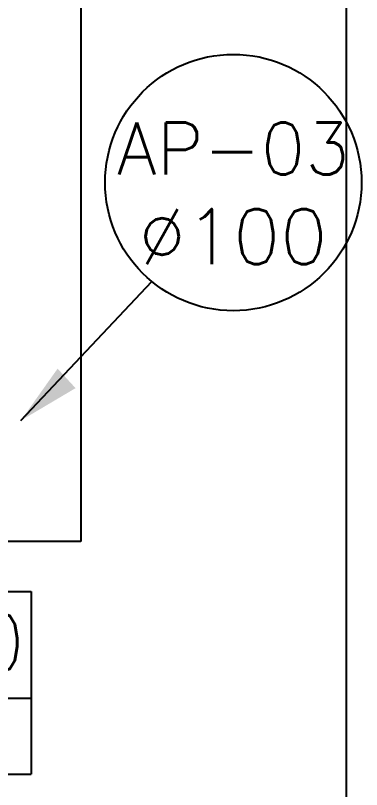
# Model space of a CAD drawing. Header units: millimetres. Extents: x -336 to -33, y -135 to 770.
# Drawn here: x -304.454 to -302.888, y 710.98 to 714.484 of the extents above; entities that cross this region are included whole.
import ezdxf
from ezdxf.enums import TextEntityAlignment as Align

# ---------------------------------------------------------------- set-up
doc = ezdxf.new("R2010")
doc.units = ezdxf.units.MM
doc.header["$LTSCALE"] = 50
doc.header["$MEASUREMENT"] = 0
for name, color, linetype in [('-HIDRO', 8, 'CONTINUOUS'), ('A-PEN-C', 4, 'CONTINUOUS'), ('COTA', 7, 'CONTINUOUS'), ('Prumadas_L', 1, 'CONTINUOUS'), ('Prumadas_Q', 3, 'CONTINUOUS'), ('Prumadas_T', 2, 'CONTINUOUS')]:
    doc.layers.add(name, color=color, linetype=linetype)
doc.styles.add('ROMANS', font='romans', dxfattribs={"height": 0.1})

msp = doc.modelspace()

# ---------------------------------------------------------------- linework, layer by layer
at = {"layer": '-HIDRO', "linetype": 'Continuous'}
for p, q in [((-304.158, 718.8028), (-304.158, 712.1028)), ((-304.158, 712.1028), (-310.758, 712.1028))]:
    msp.add_line(p, q, dxfattribs=at)
at = {"layer": 'A-PEN-C'}
msp.add_line((-304.4304, 712.6501), (-303.8372, 713.2794), dxfattribs=at)
msp.add_circle((-303.4687, 713.7277), 0.5803, dxfattribs=at)
msp.add_solid([(-304.4304, 712.6501), (-304.1826, 712.7969), (-304.2639, 712.8852)], dxfattribs=at)
at = {"layer": 'COTA', "color": 8, "linetype": 'Continuous'}
msp.add_line((-302.958, 717.6028), (-302.958, 710.9028), dxfattribs=at)
at = {"layer": 'Prumadas_L'}
msp.add_line((-304.3828, 711.3921), (-305.6445, 711.3921), dxfattribs=at)
at = {"layer": 'Prumadas_Q'}
for p, q in [((-305.6445, 711.876), (-304.3828, 711.876)), ((-304.3828, 711.876), (-304.3828, 711.0495)), ((-305.6445, 711.0495), (-304.3828, 711.0495))]:
    msp.add_line(p, q, dxfattribs=at)

# ---------------------------------------------------------------- texts
at = {"layer": 'A-PEN-C', "style": 'ROMANS'}
for s, height, p in [('AP-03', 0.234, (-303.4687, 713.7648)), ('%%C100', 0.24935, (-303.4701, 713.3584))]:
    msp.add_text(s, height=height, dxfattribs=at).set_placement(p, align=Align.CENTER)
at = {"layer": 'Prumadas_T', "style": 'ROMANS'}
msp.add_text('AF-00', height=0.2646, rotation=360, dxfattribs=at).set_placement((-304.9909, 711.514), align=Align.CENTER)

doc.saveas('drawing.dxf')
